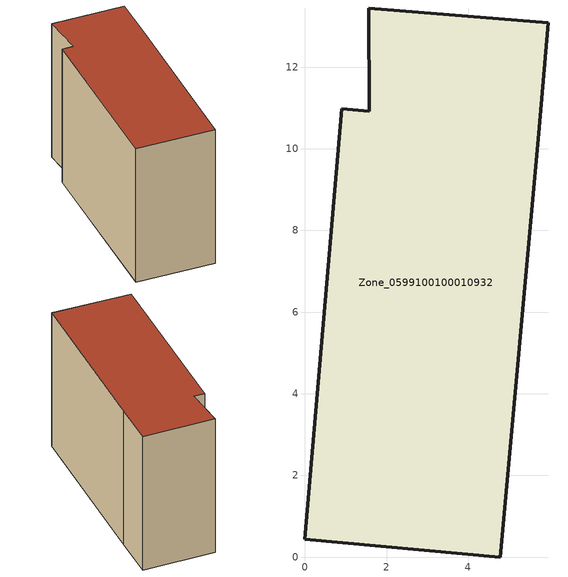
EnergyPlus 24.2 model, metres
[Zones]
Zone_0599100100010932
 floor ground (C_G): 0.9,10.99 1.57,10.92 1.56,13.45 5.96,13.08 5.73,10.38 4.78,0 0,0.43 z0
 wall outside (C_F): 4.78,0 5.73,10.38 5.96,13.08 1.56,13.45 1.57,10.92 0.9,10.99 0,0.43 4.78,0 z0:9.11
 roof outside (C_R): 1.57,10.92 0.9,10.99 0,0.43 4.78,0 5.73,10.38 5.96,13.08 1.56,13.45 z9.11
[BUILDING]
Pand.0599100100010932: North Axis=0; Terrain=City; Loads Convergence Tolerance Value=0.04; Temperature Convergence Tolerance Value=0.4; Solar Distribution=FullExterior; Maximum Number of Warmup Days=25; Minimum Number of Warmup Days=1
[Site:Location]
Rotterdam.The.Hague.AP_ZH_NLD Design_Conditions: Latitude=51.96; Longitude=4.45; Time Zone=1; Elevation=-4.5
[SITE:GROUNDTEMPERATURE:BUILDINGSURFACE]
18, 18, 18, 18, 18, 18, 18, 18, 18, 18, 18, 18
[MATERIAL] Thermal Absorptance=0.9; Solar Absorptance=0.7; Visible Absorptance=0.7
Name | Roughness | Thickness | Conductivity | Density | Specific Heat
G.TI.2015-2018 | MediumSmooth | 0.15 | 0.0428571 | 540 | 1210
F.TI.2015-2018 | Rough | 0.3 | 0.0666667 | 1920 | 840
R.TI.2015-2018 | MediumRough | 0.2 | 0.0333333 | 1500 | 1000
[CONSTRUCTION]
C_G: G.TI.2015-2018
C_F: F.TI.2015-2018
C_R: R.TI.2015-2018
[ZONE]
Zone_0599100100010932: Type=1; Multiplier=1; Ceiling Height=Autocalculate; Volume=Autocalculate; Floor Area=autocalculate; Part of Total Floor Area=Yes
[ZONEINFILTRATION:DESIGNFLOWRATE]
Infil_Zone_0599100100010932: Zone or ZoneList or Space or SpaceList=Zone_0599100100010932; Schedule=AlwaysOn; Design Flow Rate Calculation Method=Flow/Area; Flow Rate per Floor Area=0.0015; Constant Term Coefficient=1; Temperature Term Coefficient=0; Velocity Term Coefficient=0; Velocity Squared Term Coefficient=0
[HVACTEMPLATE:ZONE:IDEALLOADSAIRSYSTEM]
Zone_0599100100010932: Maximum Heating Supply Air Temperature=50; Minimum Cooling Supply Air Temperature=13; Maximum Heating Supply Air Humidity Ratio=0.0156; Minimum Cooling Supply Air Humidity Ratio=0.0077; Heating Limit=NoLimit; Cooling Limit=NoLimit; Dehumidification Control Type=ConstantSensibleHeatRatio; Cooling Sensible Heat Ratio=0.7; Dehumidification Setpoint=60; Humidification Control Type=None; Humidification Setpoint=30; Outdoor Air Method=None; Outdoor Air Flow Rate per Person=0.00944; Outdoor Air Flow Rate per Zone Floor Area=0; Outdoor Air Flow Rate per Zone=0; Demand Controlled Ventilation Type=None; Outdoor Air Economizer Type=NoEconomizer; Heat Recovery Type=None; Sensible Heat Recovery Effectiveness=0.7; Latent Heat Recovery Effectiveness=0.65
[ZONECONTROL:THERMOSTAT]
ThermostatControl_Zone_0599100100010932: Zone or ZoneList=Zone_0599100100010932; Control Type Schedule=DualSetpointControlType; Control 1=Thermostat_Zone_0599100100010932; Temperature Difference Between Cutout And Setpoint=0
[THERMOSTATSETPOINT:DUALSETPOINT]
Thermostat_Zone_0599100100010932: Heating Setpoint Temperature Schedule=HeatingSetpoint_Zone_0599100100010932; Cooling Setpoint Temperature Schedule=CoolingSetpoint_Zone_0599100100010932
[SCHEDULE:COMPACT]
HeatingSetpoint_Zone_0599100100010932: Through: 12/31, For: AllDays, Until: 24:00, 21
CoolingSetpoint_Zone_0599100100010932: Through: 12/31, For: AllDays, Until: 24:00, 24
DualSetpointControlType: Through: 12/31, For: AllDays, Until: 24:00, 4
AlwaysOn: Through: 12/31, For: AllDays, Until: 24:00, 1
